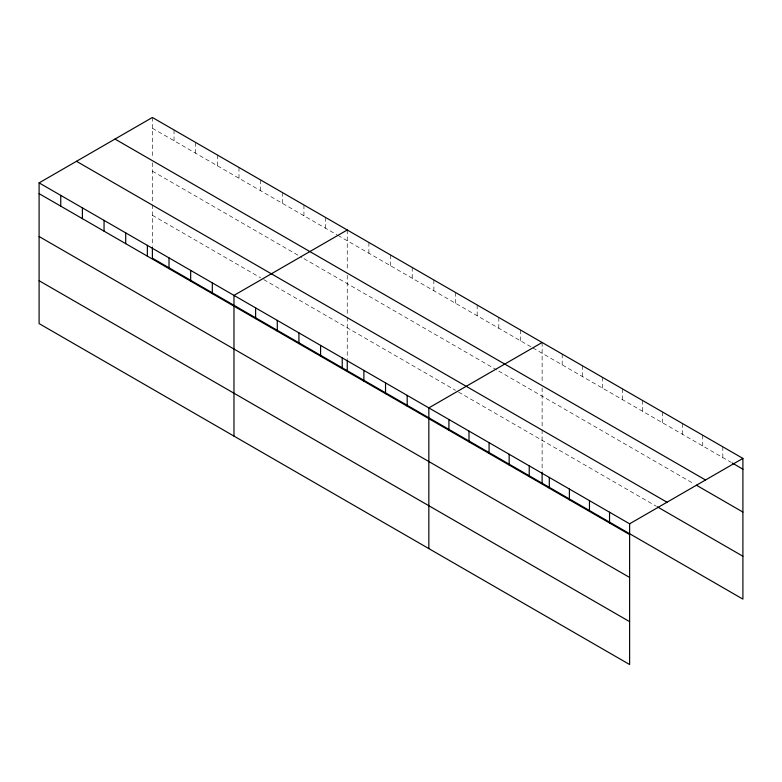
<?xml version="1.0" encoding="UTF-8"?>
<svg xmlns="http://www.w3.org/2000/svg" width="782" height="782" viewBox="0 0 782 782"><rect width="100%" height="100%" fill="white"/><g stroke="black" fill="none" stroke-linecap="round" stroke-linejoin="round"><path stroke-width="0.59" stroke-dasharray="3.91 2.93" d="M152.382 128.248L336.944 234.805M337.971 235.392L531.809 347.306M532.845 347.902L731.278 462.465M152.382 171.131L301.881 257.444M303.944 258.637L496.756 369.954M498.818 371.137L694.289 483.999M152.382 215.304L260.641 277.815M263.739 279.594L455.515 390.316M458.604 392.105L656.245 506.218M722.822 446.815L722.822 457.587M702.744 435.222L702.744 445.994M682.666 423.639L682.666 434.401M662.589 412.046L662.589 422.808M642.511 400.452L642.511 411.224M622.433 388.859L622.433 399.631M602.355 377.266L602.355 388.038M582.277 365.673L582.277 376.445M562.199 354.08L562.199 364.852M542.122 342.496L542.122 383.043M542.122 387.804L542.122 428.692M542.122 429.856L542.122 471.292M520.47 329.994L520.47 340.757M498.818 317.492L498.818 328.264M477.167 304.99L477.167 315.762M455.515 292.488L455.515 303.26M433.863 279.985L433.863 290.757M412.212 267.483L412.212 278.255M390.56 254.991L390.56 265.753M368.909 242.488L368.909 253.251M347.247 229.986L347.247 270.533M347.247 275.293L347.247 316.192M347.247 317.355L347.247 358.782M325.595 217.484L325.595 228.256M303.944 204.982L303.944 215.754M282.292 192.48L282.292 203.252M260.641 179.977L260.641 190.749M238.989 167.485L238.989 178.247M217.337 154.983L217.337 165.745M195.686 142.48L195.686 153.252M174.034 129.978L174.034 140.75M152.382 117.476L152.382 158.023M152.382 162.793L152.382 203.682M152.382 204.845L152.382 246.281"/><path stroke-width="1.17" d="M39.1 182.88L629.618 523.813L629.618 664.524L39.1 323.592L39.1 182.88L152.382 117.476L742.9 458.408L742.9 599.12L152.382 258.187L152.382 247.464M347.247 229.986L233.974 295.391L233.974 436.102M542.122 342.496L428.839 407.891L428.839 548.602M629.618 523.813L742.9 458.408M732.333 463.081L742.9 469.18M114.993 139.059L705.52 479.992M696.4 485.211L742.9 512.063M76.48 161.297L667.007 502.23M657.31 506.824L742.9 556.237M39.1 193.653L629.618 534.585M39.1 236.526L629.618 577.458M39.1 280.709L629.618 621.641M609.54 512.22L609.54 522.992M589.462 500.627L589.462 511.399M569.384 489.033L569.384 499.806M549.306 477.44L549.306 488.212M542.122 472.484L542.122 483.208M529.228 465.857L529.228 476.619M509.15 454.264L509.15 465.026M489.073 442.671L489.073 453.443M468.995 431.078L468.995 441.85M448.917 419.484L448.917 430.256M407.187 395.389L407.187 406.161M385.536 382.897L385.536 393.659M363.884 370.394L363.884 381.157M347.247 359.974L347.247 370.697M342.233 357.892L342.233 368.664M320.581 345.39L320.581 356.162M298.929 332.888L298.929 343.66M277.278 320.385L277.278 331.157M255.626 307.883L255.626 318.655M212.323 282.888L212.323 293.651M190.671 270.386L190.671 281.158M169.01 257.884L169.01 268.656M147.358 245.382L147.358 256.154M125.707 232.88L125.707 243.652M104.055 220.377L104.055 231.149M82.403 207.885L82.403 218.647M60.752 195.383L60.752 206.145"/></g></svg>
